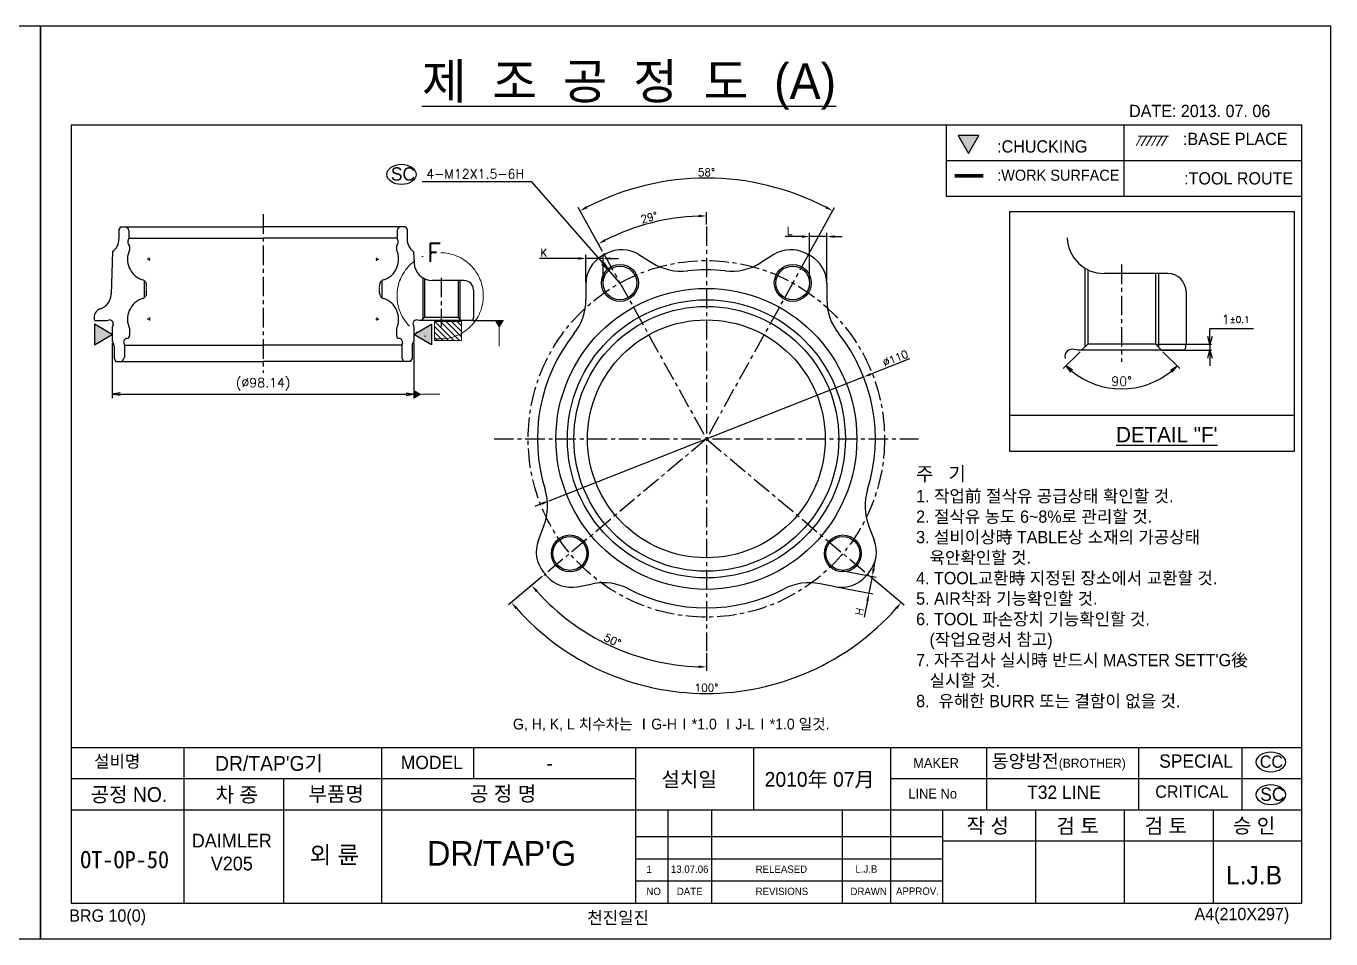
# Model space of a CAD drawing. Header units: millimetres. Extents: x 886 to 3826, y 980 to 1980.
# Drawn here: x 3401 to 3825.7, y 1682.6 to 1979.6 of the extents above; entities that cross this region are included whole.
import ezdxf

# ---------------------------------------------------------------- set-up
doc = ezdxf.new("R2010")
doc.units = ezdxf.units.MM
for name, pattern in [('ACAD_ISO05W100', [33, 24, -3, 0, -3, 0, -3]), ('CENTER', [50.8, 31.75, -6.35, 6.35, -6.35]), ('HIDDEN', [0.375, 0.25, -0.125])]:
    doc.linetypes.add(name, pattern=pattern)
for name, color, linetype, lineweight in [('\\M+3B0A1\\M+3B0F8\\M+3BACE', 5, 'Continuous', 13), ('\\M+3B1E2\\M+3C1D8\\M+3B8E9', 111, 'Continuous', 9), ('DIM', 1, 'Continuous', 13)]:
    doc.layers.add(name, color=color, linetype=linetype, lineweight=lineweight)
doc.layers.add('text', color=53, linetype='Continuous')
doc.styles.add('GHS', font='Gulim.ttf')
doc.styles.add('ROMANS', font='ROMANS.shx', dxfattribs={"height": 3})
doc.styles.get("Standard").update_dxf_attribs({"font": 'txt.shx', "bigfont": 'whgtxt.shx'})
doc.styles.add('STYLE1', font='txt.shx')
doc.dimstyles.new('1\\M+3B9E8', dxfattribs={"dimtxt": 3, "dimasz": 2.5, "dimexe": 1.25, "dimexo": 0.625, "dimgap": 1, "dimtad": 1, "dimtoh": 1, "dimdec": 3, "dimdsep": 46, "dimtxsty": 'ROMANS', "dimblk": 'OPEN', "dimcen": 2.5, "dimadec": 0, "dimazin": 0, "dimtol": 1, "dimtp": 0.03, "dimtm": 0.03, "dimtfac": 0.8, "dimtdec": 3, "dimtmove": 1, "dimatfit": 0, "dimldrblk": 'OPEN', "dimfxl": 0, "dimtolj": 1, "dimarcsym": 0})
doc.dimstyles.new('2\\M+3B9E8', dxfattribs={"dimtxt": 3, "dimasz": 2.5, "dimexe": 1.25, "dimexo": 0.625, "dimgap": 1, "dimtad": 1, "dimtoh": 1, "dimlfac": 0.5, "dimdsep": 46, "dimtxsty": 'ROMANS', "dimblk": 'OPEN', "dimcen": 0, "dimadec": 0, "dimazin": 0, "dimtol": 1, "dimtp": 0.03, "dimtm": 0.03, "dimtfac": 0.8, "dimtmove": 0, "dimatfit": 3, "dimldrblk": 'OPEN', "dimfxl": 0, "dimarcsym": 0})
doc.dimstyles.new('\\M+3BFDC\\M+3B7FB-2', dxfattribs={"dimtxt": 2.5, "dimasz": 2.5, "dimexe": 0.5, "dimexo": 0, "dimgap": 1.5, "dimtad": 1, "dimtoh": 1, "dimdec": 3, "dimlfac": 0.5, "dimdsep": 46, "dimtxsty": 'ROMANS', "dimblk": 'OPEN30', "dimcen": 0, "dimadec": 0, "dimazin": 0, "dimtol": 1, "dimtp": 0.2, "dimtm": 0.2, "dimtfac": 0.7, "dimtdec": 3, "dimtmove": 1, "dimatfit": 3, "dimldrblk": 'OPEN30', "dimfxl": 0, "dimtolj": 1, "dimarcsym": 0})
doc.dimstyles.new('ISO-25', dxfattribs={"dimtxt": 2.5, "dimasz": 2.5, "dimexe": 1.25, "dimexo": 0.625, "dimtad": 1, "dimtxsty": 'Standard', "dimcen": 2.5, "dimadec": 0, "dimazin": 0, "dimtfac": 1, "dimtmove": 0, "dimatfit": 3, "dimfxl": 0, "dimarcsym": 0})

# ---------------------------------------------------------------- blocks, each defined once
blk = doc.blocks.new('_DatumFilled')
at = {"color": 0, "linetype": 'ByBlock'}
blk.add_solid([(0, 0.58), (-1, 0), (0, -0.58)], dxfattribs=at)
blk = doc.blocks.new('_Open')
at = {"color": 0, "linetype": 'ByBlock', "lineweight": -2}
for p, q in [((-1, 0.17), (0, 0)), ((-1, -0.17), (0, 0)), ((0, 0), (-1, 0))]:
    blk.add_line(p, q, dxfattribs=at)
blk = doc.blocks.new('*D23')
at = {"layer": 'Defpoints', "color": 0, "transparency": 16777216}
for p in [(3429.02, 1877.04), (3527.16, 1877.04), (3527.16, 1859.79)]:
    blk.add_point(p, dxfattribs=at)
at = {"layer": 'DIM', "color": 0, "lineweight": -2, "transparency": 16777216}
for p, q in [((3429.02, 1876.41), (3429.02, 1858.54)), ((3527.16, 1876.41), (3527.16, 1858.54)), ((3431.52, 1859.79), (3524.66, 1859.79))]:
    blk.add_line(p, q, dxfattribs=at)
at = {"layer": 'DIM', "color": 0, "lineweight": -2, "transparency": 16777216, "xscale": 2.5, "yscale": 2.5, "zscale": 2.5, "rotation": 180}
blk.add_blockref('_Open', (3429.02, 1859.79), dxfattribs=at)
at = {"layer": 'DIM', "color": 0, "lineweight": -2, "transparency": 16777216, "xscale": 2.5, "yscale": 2.5, "zscale": 2.5}
blk.add_blockref('_Open', (3527.16, 1859.79), dxfattribs=at)
at = {"layer": 'DIM', "color": 0, "transparency": 16777216, "insert": (3478.09, 1863.07), "char_height": 3, "attachment_point": 5, "style": 'ROMANS'}
blk.add_mtext('\\A1;(%%C98.14)', dxfattribs=at)
blk = doc.blocks.new('*D66')
at = {"color": 0, "linetype": 'ByBlock', "lineweight": -2, "transparency": 16777216}
for p, q in [((3580.66, 1903.99), (3568.02, 1903.99)), ((3583.16, 1896.31), (3583.16, 1905.24)), ((3588.76, 1903.99), (3583.16, 1903.99)), ((3588.76, 1896.64), (3588.76, 1905.24)), ((3591.26, 1903.99), (3593.76, 1903.99))]:
    blk.add_line(p, q, dxfattribs=at)
at = {"color": 0, "linetype": 'ByBlock', "transparency": 16777216}
for points in [[(3580.66, 1904.41), (3580.66, 1903.57), (3583.16, 1903.99)], [(3591.26, 1904.41), (3591.26, 1903.57), (3588.76, 1903.99)]]:
    blk.add_solid(points, dxfattribs=at)
at = {"layer": 'Defpoints', "color": 0, "linetype": 'ByBlock', "transparency": 16777216}
for p in [(3588.76, 1903.99), (3583.16, 1895.68), (3588.76, 1896.02)]:
    blk.add_point(p, dxfattribs=at)
at = {"color": 0, "linetype": 'ByBlock', "transparency": 16777216, "insert": (3569.47, 1905.86), "char_height": 2.5, "attachment_point": 5}
blk.add_mtext('K', dxfattribs=at)
blk = doc.blocks.new('*D67')
at = {"color": 0, "linetype": 'ByBlock', "lineweight": -2, "transparency": 16777216}
for p, q in [((3656, 1896.64), (3656, 1912.36)), ((3661.6, 1896.64), (3661.6, 1912.36)), ((3653.5, 1911.11), (3648.08, 1911.11)), ((3661.6, 1911.11), (3656, 1911.11)), ((3664.1, 1911.11), (3666.6, 1911.11))]:
    blk.add_line(p, q, dxfattribs=at)
at = {"color": 0, "linetype": 'ByBlock', "transparency": 16777216}
for points in [[(3653.5, 1911.53), (3653.5, 1910.69), (3656, 1911.11)], [(3664.1, 1911.53), (3664.1, 1910.69), (3661.6, 1911.11)]]:
    blk.add_solid(points, dxfattribs=at)
at = {"layer": 'Defpoints', "color": 0, "linetype": 'ByBlock', "transparency": 16777216}
for p in [(3661.6, 1911.11), (3656, 1896.02), (3661.6, 1896.02)]:
    blk.add_point(p, dxfattribs=at)
at = {"color": 0, "linetype": 'ByBlock', "transparency": 16777216, "insert": (3649.54, 1912.98), "char_height": 2.5, "attachment_point": 5}
blk.add_mtext('L', dxfattribs=at)
blk = doc.blocks.new('*D68')
at = {"color": 0, "linetype": 'ByBlock', "lineweight": -2, "transparency": 16777216}
for p, q in [((3676.85, 1803), (3677.32, 1805.46)), ((3666.37, 1802.49), (3677.6, 1800.31)), ((3665.3, 1797), (3676.53, 1794.82)), ((3676.37, 1800.55), (3675.3, 1795.06)), ((3674.82, 1792.6), (3673.79, 1787.29))]:
    blk.add_line(p, q, dxfattribs=at)
at = {"color": 0, "linetype": 'ByBlock', "transparency": 16777216}
for points in [[(3676.44, 1803.08), (3677.25, 1802.92), (3676.37, 1800.55)], [(3674.41, 1792.68), (3675.23, 1792.52), (3675.3, 1795.06)]]:
    blk.add_solid(points, dxfattribs=at)
at = {"layer": 'Defpoints', "color": 0, "linetype": 'ByBlock', "transparency": 16777216}
for p in [(3665.76, 1802.61), (3664.69, 1797.12), (3675.3, 1795.06)]:
    blk.add_point(p, dxfattribs=at)
at = {"color": 0, "linetype": 'ByBlock', "transparency": 16777216, "insert": (3672.23, 1789.08), "char_height": 2.5, "attachment_point": 5, "rotation": 79}
blk.add_mtext('H', dxfattribs=at)
blk = doc.blocks.new('*D69')
at = {"color": 0, "linetype": 'ByBlock', "lineweight": -2, "transparency": 16777216}
for p, q in [((3622.38, 1915.02), (3622.38, 1919.08)), ((3588.57, 1906.28), (3586.6, 1909.83))]:
    blk.add_line(p, q, dxfattribs=at)
blk.add_arc((3622.38, 1845.29), 72.54, 91.9747, 117.0253, dxfattribs=at)
at = {"color": 0, "linetype": 'ByBlock', "transparency": 16777216}
for points in [[(3619.87, 1918.21), (3619.88, 1917.37), (3622.38, 1917.83)], [(3589.61, 1909.54), (3589.22, 1910.28), (3587.21, 1908.74)]]:
    blk.add_solid(points, dxfattribs=at)
at = {"layer": 'Defpoints', "color": 0, "linetype": 'ByBlock', "transparency": 16777216}
for p in [(3610.2, 1916.8), (3622.38, 1914.39), (3588.88, 1905.73), (3622.38, 1845.29), (3622.38, 1776.19)]:
    blk.add_point(p, dxfattribs=at)
at = {"color": 0, "linetype": 'ByBlock', "transparency": 16777216, "insert": (3603.75, 1917.34), "char_height": 2.5, "attachment_point": 5, "rotation": 14.5}
blk.add_mtext('29°', dxfattribs=at)
blk = doc.blocks.new('*D70')
at = {"color": 0, "linetype": 'ByBlock', "lineweight": -2, "transparency": 16777216}
for p, q in [((3588.57, 1906.28), (3580.64, 1920.58)), ((3656.18, 1906.28), (3664.11, 1920.58))]:
    blk.add_line(p, q, dxfattribs=at)
blk.add_arc((3622.38, 1845.29), 84.83, 62.6886, 117.3114, dxfattribs=at)
at = {"color": 0, "linetype": 'ByBlock', "transparency": 16777216}
for points in [[(3583.65, 1920.3), (3583.26, 1921.03), (3581.25, 1919.49)], [(3661.5, 1921.03), (3661.1, 1920.3), (3663.5, 1919.49)]]:
    blk.add_solid(points, dxfattribs=at)
at = {"layer": 'Defpoints', "color": 0, "linetype": 'ByBlock', "transparency": 16777216}
for p in [(3636.62, 1928.92), (3588.88, 1905.73), (3655.88, 1905.73), (3622.38, 1845.29), (3622.38, 1845.29)]:
    blk.add_point(p, dxfattribs=at)
at = {"color": 0, "linetype": 'ByBlock', "transparency": 16777216, "insert": (3622.38, 1932), "char_height": 2.5, "attachment_point": 5}
blk.add_mtext('58°', dxfattribs=at)
blk = doc.blocks.new('*D71')
at = {"color": 0, "linetype": 'ByBlock', "lineweight": -2, "transparency": 16777216}
for p, q in [((3568.96, 1800.47), (3564.58, 1796.8)), ((3622.38, 1775.56), (3622.38, 1769.85))]:
    blk.add_line(p, q, dxfattribs=at)
blk.add_arc((3622.38, 1845.29), 74.2, 221.9307, 268.0693, dxfattribs=at)
at = {"color": 0, "linetype": 'ByBlock', "transparency": 16777216}
for points in [[(3566.86, 1795.44), (3567.49, 1795.99), (3565.54, 1797.6)], [(3619.88, 1771.56), (3619.87, 1770.72), (3622.38, 1771.1)]]:
    blk.add_solid(points, dxfattribs=at)
at = {"layer": 'Defpoints', "color": 0, "linetype": 'ByBlock', "transparency": 16777216}
for p in [(3622.38, 1914.39), (3622.38, 1845.29), (3569.44, 1800.87), (3581.61, 1783.3), (3622.38, 1776.19)]:
    blk.add_point(p, dxfattribs=at)
at = {"color": 0, "linetype": 'ByBlock', "transparency": 16777216, "insert": (3591.81, 1779.75), "char_height": 2.5, "attachment_point": 5, "rotation": 335}
blk.add_mtext('50°', dxfattribs=at)
blk = doc.blocks.new('*D72')
at = {"color": 0, "linetype": 'ByBlock', "lineweight": -2, "transparency": 16777216}
for p, q in [((3568.96, 1800.47), (3557.96, 1791.24)), ((3675.79, 1800.47), (3686.8, 1791.24))]:
    blk.add_line(p, q, dxfattribs=at)
blk.add_arc((3622.38, 1845.29), 82.84, 221.7291, 318.2709, dxfattribs=at)
at = {"color": 0, "linetype": 'ByBlock', "transparency": 16777216}
for points in [[(3560.24, 1789.88), (3560.87, 1790.42), (3558.92, 1792.04)], [(3683.89, 1790.42), (3684.52, 1789.88), (3685.84, 1792.04)]]:
    blk.add_solid(points, dxfattribs=at)
at = {"layer": 'Defpoints', "color": 0, "linetype": 'ByBlock', "transparency": 16777216}
for p in [(3622.38, 1845.29), (3622.38, 1845.29), (3569.44, 1800.87), (3675.31, 1800.87), (3598.62, 1765.93)]:
    blk.add_point(p, dxfattribs=at)
at = {"color": 0, "linetype": 'ByBlock', "transparency": 16777216, "insert": (3622.38, 1764.32), "char_height": 2.5, "attachment_point": 5}
blk.add_mtext('100°', dxfattribs=at)
blk = doc.blocks.new('*D73')
at = {"color": 0, "linetype": 'ByBlock', "lineweight": -2, "transparency": 16777216}
for p, q in [((3688.47, 1871.31), (3675.88, 1866.35)), ((3571.2, 1825.14), (3673.55, 1865.44)), ((3568.87, 1824.23), (3566.55, 1823.31))]:
    blk.add_line(p, q, dxfattribs=at)
at = {"color": 0, "linetype": 'ByBlock', "transparency": 16777216}
for points in [[(3675.73, 1866.74), (3676.03, 1865.97), (3673.55, 1865.44)], [(3568.72, 1824.62), (3569.03, 1823.84), (3571.2, 1825.14)]]:
    blk.add_solid(points, dxfattribs=at)
at = {"layer": 'Defpoints', "color": 0, "linetype": 'ByBlock', "transparency": 16777216}
for p in [(3673.55, 1865.44), (3571.2, 1825.14)]:
    blk.add_point(p, dxfattribs=at)
at = {"color": 0, "linetype": 'ByBlock', "transparency": 16777216, "insert": (3683.91, 1871.53), "char_height": 2.5, "attachment_point": 5, "rotation": 21.4878}
blk.add_mtext('∅110', dxfattribs=at)
blk = doc.blocks.new('*D74')
at = {"layer": 'Defpoints', "color": 0, "transparency": 16777216}
for p in [(3590.3, 1900.53), (3594.26, 1896.02)]:
    blk.add_point(p, dxfattribs=at)
at = {"layer": 'DIM', "color": 0, "lineweight": -2, "transparency": 16777216}
for p, q in [((3529.92, 1929.01), (3565.35, 1929.01)), ((3565.35, 1929.01), (3588.66, 1902.41)), ((3594.26, 1896.02), (3590.3, 1900.53))]:
    blk.add_line(p, q, dxfattribs=at)
at = {"layer": 'DIM', "color": 0, "lineweight": -2, "transparency": 16777216, "xscale": 2.5, "yscale": 2.5, "zscale": 2.5, "rotation": 311.2238465969901}
blk.add_blockref('_Open', (3590.3, 1900.53), dxfattribs=at)
at = {"layer": 'DIM', "color": 0, "transparency": 16777216, "insert": (3547.14, 1931.51), "char_height": 3, "attachment_point": 5, "style": 'ROMANS'}
blk.add_mtext('\\A1;4-M12X1.5-6H', dxfattribs=at)
blk = doc.blocks.new('*D75')
at = {"layer": 'Defpoints', "color": 0, "transparency": 16777216}
for p in [(3744.53, 1874.1), (3746.53, 1876.1), (3768.53, 1876.1), (3770.53, 1874.1), (3750.91, 1862.41)]:
    blk.add_point(p, dxfattribs=at)
at = {"layer": 'DIM', "color": 0, "lineweight": -2, "transparency": 16777216}
for p, q in [((3744.09, 1873.66), (3738.57, 1868.14)), ((3770.97, 1873.66), (3776.49, 1868.14))]:
    blk.add_line(p, q, dxfattribs=at)
blk.add_arc((3757.53, 1887.1), 25.56, 230.606, 309.394, dxfattribs=at)
at = {"layer": 'DIM', "color": 0, "lineweight": -2, "transparency": 16777216, "xscale": 2.5, "yscale": 2.5, "zscale": 2.5}
for p, rotation in [((3739.46, 1869.03), 137.8029915162976), ((3775.6, 1869.03), 42.19700848370241)]:
    blk.add_blockref('_Open', p, dxfattribs=dict(at, rotation=rotation))
at = {"layer": 'DIM', "color": 0, "transparency": 16777216, "insert": (3757.53, 1864.04), "char_height": 3, "attachment_point": 5, "style": 'ROMANS'}
blk.add_mtext('90°', dxfattribs=at)
blk = doc.blocks.new('_Open30')
at = {"color": 0, "linetype": 'ByBlock', "lineweight": -2}
for p, q in [((-1, 0.27), (0, 0)), ((0, 0), (-1, -0.27)), ((0, 0), (-1, 0))]:
    blk.add_line(p, q, dxfattribs=at)
blk = doc.blocks.new('*D76')
at = {"color": 0, "linetype": 'ByBlock', "lineweight": -2, "transparency": 16777216}
for p, q in [((3786.31, 1878.6), (3786.31, 1881.1)), ((3800.51, 1881.1), (3786.31, 1881.1)), ((3768.53, 1876.1), (3786.81, 1876.1)), ((3770.53, 1874.1), (3786.81, 1874.1)), ((3786.31, 1876.1), (3786.31, 1874.1)), ((3786.31, 1871.6), (3786.31, 1869.1))]:
    blk.add_line(p, q, dxfattribs=at)
at = {"layer": 'Defpoints', "color": 0, "linetype": 'ByBlock', "transparency": 16777216}
for p in [(3768.53, 1876.1), (3770.53, 1874.1), (3786.31, 1874.1)]:
    blk.add_point(p, dxfattribs=at)
at = {"color": 0, "linetype": 'ByBlock', "lineweight": -2, "transparency": 16777216, "xscale": 2.5, "yscale": 2.5, "zscale": 2.5}
for p, rotation in [((3786.31, 1876.1), 270), ((3786.31, 1874.1), 90)]:
    blk.add_blockref('_Open30', p, dxfattribs=dict(at, rotation=rotation))
at = {"color": 0, "linetype": 'ByBlock', "transparency": 16777216, "insert": (3794.66, 1884.1), "char_height": 3, "attachment_point": 5, "style": 'ROMANS'}
blk.add_mtext('\\A1;1{\\H2.100000;±0.1}', dxfattribs=at)
blk = doc.blocks.new('A$C743E1EDA')
for p, q in [((24.59, 123.5), (33.59, 123.5)), ((34.59, 123.23), (34.59, 105.87)), ((21.59, 120.5), (21.59, 110.14)), ((12.17, 104.02), (15.8, 104.14)), ((36.87, 104.07), (41.33, 104.07)), ((42.79, 103.5), (46.89, 103.5)), ((46.89, 103.5), (47.89, 102.92)), ((47.89, 102.92), (47.89, 55)), ((4.09, 101.4), (4.95, 101.9)), ((4.09, 101.4), (4.09, 55)), ((4.09, 99.6), (4.57, 99.02)), ((4.95, 101.9), (8.09, 101.9)), ((5.26, 98.7), (7.75, 98.7)), ((41.9, 100.34), (42.61, 100.15)), ((42.61, 100.15), (46.47, 100.15)), ((47.89, 100.83), (46.92, 100.27)), ((4.09, 8.6), (4.09, 55)), ((47.89, 7.08), (47.89, 55)), ((4.09, 10.4), (4.57, 10.98)), ((4.09, 8.6), (4.95, 8.1)), ((5.26, 11.3), (7.75, 11.3)), ((41.9, 9.66), (42.61, 9.85)), ((42.61, 9.85), (46.47, 9.85)), ((47.89, 9.17), (46.92, 9.73)), ((4.95, 8.1), (8.09, 8.1)), ((12.16, 6), (26.16, 5.51)), ((36.87, 5.93), (41.33, 5.93)), ((42.79, 6.5), (46.89, 6.5)), ((46.89, 6.5), (47.89, 7.08)), ((34.59, 0.27), (34.59, 4.13))]:
    blk.add_line(p, q)
at = {"color": 0, "linetype": 'ByBlock'}
for p, q in [((34.59, 105.87), (34.43, 105.28)), ((35.9, 103.81), (36.87, 104.07)), ((8.72, 98.96), (7.75, 98.7)), ((7.75, 98.7), (7.75, 55)), ((42.61, 100.15), (42.61, 55)), ((21.59, 93.7), (27.15, 93.7)), ((7.75, 11.3), (7.75, 55)), ((42.61, 9.85), (42.61, 55)), ((21.59, 16.3), (27.15, 16.3)), ((8.72, 11.04), (7.75, 11.3)), ((34.59, 4.13), (34.43, 4.72)), ((35.9, 6.19), (36.87, 5.93)), ((33.59, 0), (33.59, 0))]:
    blk.add_line(p, q, dxfattribs=at)
at = {"color": 2, "linetype": 'ByBlock', "ltscale": 0.2}
for p, q in [((10.48, 98.45), (11.55, 98.45)), ((37.19, 98.45), (39.4, 98.45)), ((10.48, 11.55), (11.55, 11.55)), ((37.19, 11.55), (39.4, 11.55))]:
    blk.add_line(p, q, dxfattribs=at)
at = {"color": 1}
for p, q in [((15.13, 92.01), (14.16, 92.01)), ((14.58, 91.72), (14.58, 92.69)), ((33.61, 92.01), (34.58, 92.01)), ((34.16, 91.72), (34.16, 92.69)), ((15.13, 17.99), (14.16, 17.99)), ((14.58, 18.28), (14.58, 17.31)), ((33.61, 17.99), (34.58, 17.99)), ((34.16, 18.28), (34.16, 17.31))]:
    blk.add_line(p, q, dxfattribs=at)
at = {"color": 6, "linetype": 'HIDDEN'}
for p, q in [((25.54, 92.9), (23.2, 92.9)), ((25.54, 17.1), (23.2, 17.1))]:
    blk.add_line(p, q, dxfattribs=at)
at = {"color": 1, "linetype": 'CENTER', "ltscale": 0.2}
blk.add_line((0, 55), (51.64, 55), dxfattribs=at)
for centre, radius, start, end in [((24.59, 120.5), 3, 90, 180), ((33.59, 121.5), 2, 60, 90), ((15.59, 110.14), 6, 272, 0), ((5.26, 99.6), 0.9, 220, 270), ((41.59, 99.18), 1.2, 75, 172.9986), ((46.47, 101.05), 0.9, 270, 300), ((5.26, 10.4), 0.9, 90, 140), ((41.59, 10.82), 1.2, 187.0014, 285), ((46.47, 8.95), 0.9, 60, 90)]:
    blk.add_arc(centre, radius, start, end)
at = {"color": 0, "linetype": 'ByBlock'}
for centre, radius, start, end in [((8.09, 106.9), 5, 270, 324.7758), ((35.59, 104.97), 1.2, 165, 285), ((42.79, 105.65), 2.15, 227.2974, 270), ((9.03, 97.8), 1.2, 48.5904, 105), ((10.48, 99.45), 1, 228.5904, 270), ((14.58, 92.01), 7.12, 17.5721, 115.1975), ((34.16, 92.01), 7.12, 64.8025, 162.4279), ((23.09, 94.7), 1.8, 197.5721, 213.7681), ((25.65, 94.7), 1.8, 326.2319, 342.4279), ((14.58, 17.99), 7.12, 244.8025, 342.4279), ((23.09, 15.3), 1.8, 146.2319, 162.4279), ((25.65, 15.3), 1.8, 17.5721, 33.7681), ((34.16, 17.99), 7.12, 197.5721, 295.1975), ((9.03, 12.2), 1.2, 255, 311.4096), ((10.48, 10.55), 1, 90, 131.4096), ((8.09, 3.1), 5, 35.4505, 90), ((25.98, 0.51), 5, 18.1026, 88), ((35.59, 5.03), 1.2, 75, 195), ((42.79, 4.35), 2.15, 90, 132.7026), ((33.59, 3), 3, 198.1026, 270), ((33.59, 2), 2, 270, 300)]:
    blk.add_arc(centre, radius, start, end, dxfattribs=at)
at = {"color": 2, "linetype": 'ByBlock'}
for centre, start, end in [((39.4, 99.45), 270, 352.9986), ((39.4, 10.55), 7.0014, 90)]:
    blk.add_arc(centre, 1, start, end, dxfattribs=at)
at = {"color": 6, "linetype": 'HIDDEN'}
for centre, start, end in [((23.09, 94.7), 213.7681, 270), ((25.65, 94.7), 270, 326.2319), ((23.09, 15.3), 90, 146.2319), ((25.65, 15.3), 33.7681, 90)]:
    blk.add_arc(centre, 1.8, start, end, dxfattribs=at)

msp = doc.modelspace()

# ---------------------------------------------------------------- hatches: boundary and pattern name
for points in [[(3707.6662, 1938.1947), (3711.0187, 1944.0014), (3704.3136, 1944.0014)], [(3707.6662, 1938.1947), (3711.0187, 1944.0014), (3704.3136, 1944.0014)], [(3429.0152, 1879.2705), (3423.2084, 1882.623), (3423.2084, 1875.9179)], [(3527.1552, 1879.2705), (3532.9619, 1882.623), (3532.9619, 1875.9179)]]:
    msp.add_hatch(color=256).paths.add_polyline_path(points)
at = {"layer": '\\M+3B1E2\\M+3C1D8\\M+3B8E9'}
h = msp.add_hatch(dxfattribs=at)
h.set_pattern_fill('ANSI31', color=256, scale=0.4, style=0)
h.set_pattern_definition([(135, (4416.4861, 889.6986), (0.8980256, 0.8980256), [])])
h.paths.add_polyline_path([(3542.6928, 1877.3303), (3542.6928, 1883.4935), (3533.889, 1883.4935), (3533.889, 1877.3303)])

# ---------------------------------------------------------------- linework, layer by layer
for p, q in [((3816.2424, 1947.3114), (3415.6687, 1947.3114)), ((3816.2424, 1947.3114), (3415.6687, 1947.3114)), ((3816.2424, 1935.7425), (3700.5533, 1935.7425)), ((3816.2424, 1935.7425), (3700.5533, 1935.7425)), ((3816.2424, 1924.1735), (3700.5533, 1924.1735)), ((3746.5301, 1900.3245), (3746.5301, 1876.0997)), ((3772.5301, 1899.0997), (3751.8117, 1899.0997)), ((3768.5301, 1899.0997), (3768.5301, 1876.0997)), ((3530.5852, 1897.3917), (3530.5852, 1884.7802)), ((3541.5852, 1896.7802), (3541.5852, 1884.7802)), ((3778.5301, 1893.0997), (3778.5301, 1876.0997)), ((3529.5852, 1883.7802), (3530.5852, 1884.7802)), ((3542.5852, 1883.7802), (3541.5852, 1884.7802)), ((3777.9942, 1874.0997), (3743.2789, 1874.0997)), ((3744.5301, 1874.0997), (3746.5301, 1876.0997)), ((3770.5301, 1874.0997), (3768.5301, 1876.0997)), ((3721.181, 1853.0326), (3813.7512, 1853.0326)), ((3415.6687, 1744.8554), (3816.2424, 1744.8554)), ((3415.6687, 1744.8554), (3816.2424, 1744.8554)), ((3452.3377, 1744.8554), (3452.3377, 1694.2413)), ((3452.3377, 1744.8554), (3452.3377, 1694.2413)), ((3516.6726, 1744.8554), (3516.6726, 1694.2413)), ((3546.5536, 1744.8554), (3546.5536, 1734.7326)), ((3599.3253, 1744.8554), (3599.3253, 1694.2413)), ((3637.7358, 1744.8554), (3637.7358, 1724.6098)), ((3682.3271, 1744.8554), (3682.3271, 1724.6098)), ((3713.5691, 1744.8554), (3713.5691, 1724.6098)), ((3763.0832, 1744.8554), (3763.0832, 1724.6098)), ((3796.6628, 1744.8554), (3796.6628, 1724.6098)), ((3415.6687, 1734.7326), (3599.3253, 1734.7326)), ((3415.6687, 1734.7326), (3599.3253, 1734.7326)), ((3484.6985, 1734.7326), (3484.6985, 1694.2413)), ((3682.3271, 1734.7326), (3816.2424, 1734.7326)), ((3682.3271, 1734.7326), (3816.2424, 1734.7326)), ((3682.3271, 1734.7326), (3816.2424, 1734.7326)), ((3682.3271, 1734.7326), (3816.2424, 1734.7326)), ((3682.3984, 1734.7326), (3816.2424, 1734.7326)), ((3415.6687, 1724.6098), (3816.2424, 1724.6098)), ((3415.6687, 1724.6098), (3816.2424, 1724.6098)), ((3609.8152, 1724.6098), (3609.8152, 1694.2413)), ((3624.0522, 1724.6098), (3624.0522, 1694.2413)), ((3666.5447, 1724.6098), (3666.5447, 1694.2413)), ((3682.3271, 1724.6098), (3682.3271, 1694.2413)), ((3699.2798, 1724.6098), (3699.2798, 1694.2413)), ((3729.4756, 1724.6098), (3729.4756, 1694.2413)), ((3758.3979, 1724.6098), (3758.3979, 1694.2413)), ((3787.3201, 1724.6098), (3787.3201, 1694.2413)), ((3599.3253, 1715.8617), (3699.2798, 1715.8617)), ((3699.2798, 1714.4869), (3816.2424, 1714.4869)), ((3599.3253, 1708.6549), (3699.2798, 1708.6549)), ((3599.3253, 1701.4481), (3699.2798, 1701.4481))]:
    msp.add_line(p, q)
at = {"color": 1, "linetype": 'CENTER', "ltscale": 0.2}
for p, q in [((3622.3772, 1914.3938), (3622.3772, 1776.1896)), ((3588.8758, 1905.7298), (3622.3772, 1845.2917)), ((3655.8785, 1905.7298), (3622.3772, 1845.2917)), ((3757.5301, 1902.0006), (3757.5301, 1870.3181)), ((3536.0852, 1897.7307), (3536.0852, 1881.8894)), ((3553.275, 1845.2917), (3691.4793, 1845.2917)), ((3622.3772, 1845.2917), (3569.4418, 1800.8737)), ((3622.3772, 1845.2917), (3675.3125, 1800.8737))]:
    msp.add_line(p, q, dxfattribs=at)
at = {"color": 0, "linetype": 'ByBlock'}
for p, q in [((3600.4263, 1905.2542), (3604.7163, 1902.5736)), ((3644.328, 1905.2542), (3640.038, 1902.5736)), ((3583.1582, 1896.0196), (3583.1582, 1890.6237)), ((3661.5961, 1896.0196), (3661.5961, 1890.6237)), ((3536.0852, 1884.7802), (3530.5852, 1884.7802)), ((3541.5852, 1884.7802), (3536.0852, 1884.7802)), ((3743.2789, 1874.0997), (3742.0913, 1874.4179)), ((3757.5301, 1876.0997), (3746.5301, 1876.0997)), ((3768.5301, 1876.0997), (3757.5301, 1876.0997)), ((3567.5838, 1811.9879), (3569.5176, 1817.0254)), ((3677.1705, 1811.9879), (3675.2367, 1817.0254)), ((3580.3956, 1797.1783), (3585.3614, 1798.1435)), ((3664.3587, 1797.1783), (3659.393, 1798.1435))]:
    msp.add_line(p, q, dxfattribs=at)
at = {"color": 4}
for p, q in [((3745.5301, 1900.8751), (3745.5301, 1875.0997)), ((3769.5301, 1899.0997), (3769.5301, 1875.0997)), ((3530.0852, 1897.6668), (3530.0852, 1884.2802)), ((3542.0852, 1896.7802), (3542.0852, 1884.2802))]:
    msp.add_line(p, q, dxfattribs=at)
at = {"color": 1, "linetype": 'ByBlock'}
msp.add_line((3546.3172, 1883.7802), (3556.3976, 1883.7802), dxfattribs=at)
for points in [[(3415.6687, 1947.3114), (3415.6687, 1694.2413), (3816.2424, 1694.2413), (3816.2424, 1947.3114)], [(3415.6687, 1947.3114), (3415.6687, 1694.2413), (3816.2424, 1694.2413), (3816.2424, 1947.3114)], [(3700.5533, 1924.1735), (3700.5533, 1947.3114)], [(3700.5533, 1924.1735), (3700.5533, 1947.3114)], [(3758.3979, 1924.1735), (3758.3979, 1947.3114)], [(3758.3979, 1924.1735), (3758.3979, 1947.3114)]]:
    msp.add_lwpolyline(points)
for points in [[(3707.6662, 1938.1947), (3711.0187, 1944.0014), (3704.3136, 1944.0014)], [(3707.6662, 1938.1947), (3711.0187, 1944.0014), (3704.3136, 1944.0014)], [(3721.181, 1919.2449), (3813.7512, 1919.2449), (3813.7512, 1841.178), (3721.181, 1841.178)], [(3429.0152, 1879.2705), (3423.2084, 1882.623), (3423.2084, 1875.9179)], [(3527.1552, 1879.2705), (3532.9619, 1882.623), (3532.9619, 1875.9179)]]:
    msp.add_lwpolyline(points, close=True)
msp.add_lwpolyline([(3762.6995, 1930.1688, 0, 2.8922, 0), (3767.0379, 1930.1688, 0, 0, 0), (3773.3601, 1930.1808, 0, 0, 0)], format="xyseb")
msp.add_lwpolyline([(3762.6995, 1930.1688, 0, 2.8922, 0), (3767.0379, 1930.1688, 0, 0, 0), (3773.3601, 1930.1808, 0, 0, 0)], format="xyseb")
at = {"color": 1, "linetype": 'CENTER', "ltscale": 0.2}
msp.add_circle((3622.3772, 1845.2917), 58, dxfattribs=at)
at = {"color": 4, "linetype": 'ByBlock'}
for centre in [(3594.2582, 1896.0196), (3650.4961, 1896.0196), (3577.9466, 1808.01), (3666.8077, 1808.01)]:
    msp.add_circle(centre, 6, dxfattribs=at)
at = {"color": 0, "linetype": 'ByBlock'}
for centre, radius in [((3594.2582, 1896.0196), 5.5), ((3650.4961, 1896.0196), 5.5), ((3622.3772, 1845.2917), 48.97), ((3622.3772, 1845.2917), 45.25), ((3622.3772, 1845.2917), 43.1), ((3622.3772, 1845.2917), 43.1), ((3622.3772, 1845.2917), 38.7), ((3577.9466, 1808.01), 5.5), ((3666.8077, 1808.01), 5.5)]:
    msp.add_circle(centre, radius, dxfattribs=at)
for centre, radius, start, end in [((3751.8117, 1911.0997), 12, 182, 270), ((3774.5301, 1876.0997), 4, 330, 0)]:
    msp.add_arc(centre, radius, start, end)
for centre, radius, start, end in [((3593.6582, 1895.6824), 10.5, 119.679935, 180), ((3622.3772, 1845.2917), 68.5, 118.320065, 119.679935), ((3622.3772, 1845.2917), 68.5, 60.320065, 61.679935), ((3651.0961, 1895.6824), 10.5, 0, 60.320065), ((3614.2549, 1917.8384), 18, 238, 276.388202), ((3622.3772, 1845.2917), 55, 83.611798, 96.388202), ((3630.4994, 1917.8384), 18, 263.611798, 302), ((3772.5301, 1893.0997), 6, 0, 90), ((3565.1582, 1890.6237), 18, 321.611798, 0), ((3679.5961, 1890.6237), 18, 180, 218.388202), ((3622.3772, 1845.2917), 55, 141.611798, 197.388202), ((3622.3772, 1845.2917), 55, 342.611798, 38.388202), ((3741.4701, 1872.0997), 2.4, 75, 195), ((3552.7131, 1823.4761), 18, 339, 17.388202), ((3692.0412, 1823.4761), 18, 162.611798, 201), ((3577.5073, 1808.5399), 10.5, 159, 219.320065), ((3667.247, 1808.5399), 10.5, 320.679935, 21), ((3622.3772, 1845.2917), 68.5, 219.320065, 220.679935), ((3622.3772, 1845.2917), 68.5, 319.320065, 320.679935), ((3588.7959, 1780.4743), 18, 62.611798, 101), ((3655.9584, 1780.4743), 18, 79, 117.388202), ((3622.3772, 1845.2917), 55, 242.611798, 297.388202)]:
    msp.add_arc(centre, radius, start, end, dxfattribs=at)
at = {"color": 0, "linetype": 'ByBlock', "ltscale": 0.2}
for centre, start, end in [((3594.8622, 1896.3497), 58, 118.320065), ((3649.8922, 1896.3497), 61.679935, 122), ((3578.3921, 1807.4854), 220.679935, 281), ((3666.3622, 1807.4854), 259, 319.320065)]:
    msp.add_arc(centre, 10.5, start, end, dxfattribs=at)
at = {"color": 1, "lineweight": 30}
msp.add_ellipse((3523.1336, 1931.3366), major_axis=(-4.7602, 0), ratio=0.69006599, dxfattribs=at)
at = {"color": 0, "lineweight": 30}
for centre in [(3806.1156, 1740.1396), (3806.1156, 1729.5095)]:
    msp.add_ellipse(centre, major_axis=(-4.7602, 0), ratio=0.69006599, dxfattribs=at)
at = {"layer": '\\M+3B0A1\\M+3B0F8\\M+3BACE', "const_width": 1.2}
msp.add_lwpolyline([(3703.2022, 1930.9024), (3712.518, 1930.9024)], dxfattribs=at)
msp.add_lwpolyline([(3703.2022, 1930.9024), (3712.518, 1930.9024)], dxfattribs=at)
at = {"layer": '\\M+3B1E2\\M+3C1D8\\M+3B8E9'}
for p, q in [((3762.2242, 1940.6585), (3764.041, 1943.8053)), ((3762.2242, 1940.6585), (3764.041, 1943.8053)), ((3762.9374, 1943.8053), (3772.7805, 1943.8053)), ((3762.9374, 1943.8053), (3772.7805, 1943.8053)), ((3763.8941, 1940.6585), (3765.7109, 1943.8053)), ((3763.8941, 1940.6585), (3765.7109, 1943.8053)), ((3765.5639, 1940.6585), (3767.3807, 1943.8053)), ((3765.5639, 1940.6585), (3767.3807, 1943.8053)), ((3767.2337, 1940.6585), (3769.0505, 1943.8053)), ((3767.2337, 1940.6585), (3769.0505, 1943.8053)), ((3768.9035, 1940.6585), (3770.7203, 1943.8053)), ((3768.9035, 1940.6585), (3770.7203, 1943.8053)), ((3770.5734, 1940.6585), (3772.3902, 1943.8053)), ((3770.5734, 1940.6585), (3772.3902, 1943.8053))]:
    msp.add_line(p, q, dxfattribs=at)
msp.add_lwpolyline([(3542.6928, 1883.4935), (3533.889, 1883.4935), (3533.889, 1877.3303), (3542.6928, 1877.3303)], close=True, dxfattribs=at)
at = {"layer": 'Defpoints'}
for points in [[(2985.6642, 1682.5917), (3405.6642, 1682.5917), (3405.6642, 1979.5917), (2985.6642, 1979.5917)], [(3405.6642, 1682.5917), (3825.6642, 1682.5917), (3825.6642, 1979.5917), (3405.6642, 1979.5917)], [(3405.6642, 1682.5917), (3825.6642, 1682.5917), (3825.6642, 1979.5917), (3405.6642, 1979.5917)]]:
    msp.add_lwpolyline(points, close=True, dxfattribs=at)
at = {"layer": 'DIM'}
for p, q in [((3554.9543, 1881.2802), (3554.9543, 1875.4794)), ((3529.6552, 1859.7851), (3535.5988, 1859.7851))]:
    msp.add_line(p, q, dxfattribs=at)
at = {"layer": 'DIM', "linetype": 'ACAD_ISO05W100'}
msp.add_circle((3535.7308, 1891.8396), 14.0382, dxfattribs=at)

# ---------------------------------------------------------------- block references
at = {"color": 0, "linetype": 'ByBlock', "rotation": 270}
msp.add_blockref('A$C743E1EDA', (3423.0852, 1918.3685), dxfattribs=at)
at = {"layer": 'DIM', "yscale": 2.5, "zscale": 2.5}
for p, xscale, rotation in [((3554.9543, 1883.7802), -2.5, 270), ((3527.1552, 1859.7851), 2.5, 180)]:
    msp.add_blockref('_DatumFilled', p, dxfattribs=dict(at, xscale=xscale, rotation=rotation))

# ---------------------------------------------------------------- texts
at = {"style": 'GHS'}
for s, insert, char_height, width, attachment_point in [('{\\L제  조  공  정  도  (A)}', (3529.8015, 1967.4566), 11.568915, 251.89224, 1), ('{\\L제  조  공  정  도  (A)}', (3529.8015, 1967.4566), 11.568915, 251.89224, 1), ('DATE: 2013. 07. 06', (3759.9679, 1953.9837), 4, 58.3546, 1), (':CHUCKING ', (3717.0332, 1942.4402), 4, 30.545479, 1), (':CHUCKING ', (3717.0332, 1942.4402), 4, 30.545479, 1), (':BASE PLACE', (3777.5207, 1944.8957), 4, 49.646599, 1), (':BASE PLACE', (3777.5207, 1944.8957), 4, 49.646599, 1), (':WORK SURFACE', (3717.0585, 1932.8833), 3.6, 52.029352, 1), (':WORK SURFACE', (3717.0585, 1932.8833), 3.6, 52.029352, 1), (':TOOL ROUTE', (3777.8987, 1932.0657), 4, 35.749057, 1), (':TOOL ROUTE', (3777.8987, 1932.0657), 4, 35.749057, 1), ('설비명', (3423.0786, 1742.3588), 4, 21.60072, 1), ('설비명', (3423.0786, 1742.3588), 4, 21.60072, 1), ("DR/TAP'G기 ", (3462.4762, 1742.089), 4.8, 67.9826, 1), ('MODEL', (3522.915, 1742.1742), 4.33834, 17.841653, 1), ('MAKER', (3689.6886, 1741.43), 3.2, 18.860868, 1), ('SPECIAL', (3769.7666, 1742.6288), 4.33834, 18.86088, 1), ('CC', (3802.5275, 1742.2595), 4, 18.86088, 1), ('설치일', (3607.7456, 1736.8925), 4.8, 40.98192, 1), ('2010年 07月', (3641.3581, 1736.8925), 4.8, 40.9819, 1), ('공 정 명', (3545.433, 1732.2206), 4.8, 58.30136, 1), ('공정 NO.', (3421.9383, 1731.9725), 4.8, 30.43032, 1), ('공정 NO.', (3421.9383, 1731.9725), 4.8, 30.43032, 1), ('차 종', (3462.6375, 1731.9146), 4.8, 15.40648, 1), ('차 종', (3462.6375, 1731.9146), 4.8, 15.40648, 1), ('부품명', (3492.852, 1732.1531), 4.8, 18.5448, 1), ('LINE No', (3688.1339, 1731.4515), 3.2, 23.92952, 1), ('CRITICAL', (3768.5021, 1732.506), 4, 18.86088, 1), ('SC', (3802.6624, 1731.8231), 4.33834, 18.86088, 1), ('작 성', (3707.0835, 1721.8088), 4.8, 22.93208, 1), ('검 토', (3736.3459, 1721.7514), 4.8, 22.93208, 1), ('검 토', (3765.0296, 1721.7639), 4.8, 22.93208, 1), ('승 인', (3793.7499, 1721.8357), 4.8, 22.93208, 1), ('DAIMLER\\PV205', (3467.9075, 1710.8053), 4.48, 35.920512, 5), ("DR/TAP'G", (3531.5002, 1714.4202), 8, 58.3014, 1), ('{\\fGulimChe|b0|i0|c129|p49;OT-OP-50}', (3433.0247, 1708.3482), 5.6, 23.7862, 5), ('1', (3602.8648, 1706.4577), 2.4, 21.5584, 1), ('13.07.06', (3610.8363, 1706.4577), 2.4, 21.5584, 1), ('RELEASED', (3638.4207, 1706.4577), 2.4, 21.5584, 1), ('L.J.B', (3670.8823, 1706.5376), 2.4, 21.5584, 1), ('{\\fﾹ\uffd9ￅ\uffc1ￃﾼ|b0|i0|c129|p17;L.J.B}', (3791.4774, 1706.3476), 6, 22.9321, 1), ('NO', (3602.8648, 1699.2509), 2.4, 21.5584, 1), ('DATE', (3612.7532, 1699.2509), 2.4, 21.5584, 1), ('REVISIONS', (3638.4207, 1699.2509), 2.4, 21.5584, 1), ('DRAWN', (3669.2717, 1699.2509), 2.4, 21.5584, 1), ('APPROV.', (3684.1148, 1699.3308), 2.4, 21.5584, 1), ('BRG 10(0)', (3414.9838, 1692.1757), 4, 35.601134, 1), ('BRG 10(0)', (3414.9838, 1692.1757), 4, 35.601134, 1), ('천진일진', (3583.6082, 1691.4621), 4, 160.358, 1), ('A4(210X297)', (3781.2723, 1692.6848), 4, 34.190676, 1)]:
    msp.add_mtext(s, dxfattribs=dict(at, insert=insert, char_height=char_height, width=width, attachment_point=attachment_point))
at = {"color": 1, "insert": (3519.6805, 1933.6502), "char_height": 4.33834, "width": 18.86088, "attachment_point": 1, "style": 'GHS'}
msp.add_mtext('SC', dxfattribs=at)
at = {"attachment_point": 1}
for s, insert, char_height, width in [('{\\fﾱﾼﾸﾲ|b0|i0|c129|p50;\\LDETAIL "F\'}', (3755.7549, 1849.1889), 5, 61.0416), ('{\\fGulim|b0|i0|c129|p50;동양방전\\H0.6915x;(BROTHER)}', (3715.3087, 1742.6082), 4.338343, 66.1326), ('{\\fﾱﾼﾸﾲ|b0|i0|c129|p50;-}', (3570.2881, 1742.1742), 4.8, 46.492), ('{\\fGulim|b0|i0|c129|p50;T32 LINE}', (3726.7954, 1732.4854), 4.338343, 66.1326)]:
    msp.add_mtext(s, dxfattribs=dict(at, insert=insert, char_height=char_height, width=width))
at = {"lineweight": 9, "insert": (3493.2619, 1712.7253), "char_height": 5.6, "width": 46.099433, "attachment_point": 1, "style": 'GHS'}
msp.add_mtext('외 륜', dxfattribs=at)
at = {"layer": 'DIM', "insert": (3531.4071, 1908.9327), "char_height": 6, "width": 9.53, "attachment_point": 1}
msp.add_mtext('{\\Fromans.shx;F}', dxfattribs=at)
at = {"layer": 'DIM', "insert": (3690.6557, 1836.1716), "char_height": 4.5, "width": 172.6501, "attachment_point": 1, "style": 'STYLE1'}
msp.add_mtext("{\\fHYGothic-Medium|b0|i0|c129|p18;주   기\\P\\H0.8889x;1. 작업前 절삭유 공급상태 확인할 것.\\P2. 절삭유 농도 6~8%로 관리할 것.\\P3. 설비이상時 TABLE상 소재의 가공상태 \\P   육안확인할 것.\\P4. TOOL교환時 지정된 장소에서 교환할 것.\\P5. AIR착좌 기능확인할 것.\\P6. TOOL 파손장치 기능확인할 것.\\P   (작업요령서 참고)\\P7. 자주검사 실시時 반드시 MASTER SETT'G後 \\P   실시할 것.\\P8.  유해한 BURR 또는 결함이 없을 것.}", dxfattribs=at)
at = {"layer": 'text', "insert": (3559.4313, 1754.236), "char_height": 3.5, "width": 128.818212, "attachment_point": 1, "style": 'STYLE1'}
msp.add_mtext('{\\fGulim|b0|i0|c129|p50;G, H, K, L 치수차는 \\fGulim|b0|i0|c129|p48;ⅠG-HⅠ\\fUniversalMath1 BT|b0|i0|c2|p18;*\\fGulim|b0|i0|c129|p50;1.0 \\fGulim|b0|i0|c129|p48;ⅠJ-LⅠ\\fUniversalMath1 BT|b0|i0|c2|p18;*\\fGulim|b0|i0|c129|p50;1.0 일것.}', dxfattribs=at)

# ---------------------------------------------------------------- dimensions: what is measured, and where the dimension line sits
at = {"color": 1, "linetype": 'ByBlock'}
for base, line1, line2, picture, middle in [((3636.6219, 1928.9196), ((3655.8785, 1905.7298), (3622.3772, 1845.2917)), ((3588.8758, 1905.7298), (3622.3772, 1845.2917)), '*D70', (3622.3772, 1931.9991)), ((3610.1965, 1916.8022), ((3622.3772, 1914.3938), (3622.3772, 1776.1896)), ((3588.8758, 1905.7298), (3622.3772, 1845.2917)), '*D69', (3603.745, 1917.3368)), ((3581.6061, 1783.3024), ((3622.3772, 1914.3938), (3622.3772, 1776.1896)), ((3622.3772, 1845.2917), (3569.4418, 1800.8737)), '*D71', (3591.8133, 1779.7472)), ((3598.6179, 1765.9301), ((3622.3772, 1845.2917), (3675.3125, 1800.8737)), ((3622.3772, 1845.2917), (3569.4418, 1800.8737)), '*D72', (3622.3772, 1764.3249))]:
    dim = msp.add_angular_dim_2l(base=base, line1=line1, line2=line2, dimstyle='ISO-25', dxfattribs=at)
    dim.commit()
    dim.dimension.update_dxf_attribs({"geometry": picture, "text_midpoint": middle})
for base, p1, p2, text, picture, middle in [((3661.5961, 1911.1099), (3655.9961, 1896.0196), (3661.5961, 1896.0196), 'L', '*D67', (3649.5378, 1911.1099)), ((3588.7582, 1903.9894), (3583.1582, 1895.6824), (3588.7582, 1896.0196), 'K', '*D66', (3569.4746, 1903.9894))]:
    dim = msp.add_linear_dim(base=base, p1=p1, p2=p2, text=text, dimstyle='ISO-25', dxfattribs=at)
    dim.commit()
    dim.dimension.update_dxf_attribs({"geometry": picture, "text_midpoint": middle, "dimtype": 160})
dim = msp.add_linear_dim(base=(3786.3084, 1874.0997), p1=(3768.5301, 1876.0997), p2=(3770.5301, 1874.0997), angle=90, dimstyle='\\M+3BFDC\\M+3B7FB-2', override={"dimtp": 0.1, "dimtm": 0.1}, dxfattribs=at)
dim.commit()
dim.dimension.update_dxf_attribs({"geometry": '*D76', "text_midpoint": (3786.3084, 1881.0997), "dimtype": 160})
dim = msp.add_diameter_dim_2p(p1=(3571.1999, 1825.145), p2=(3673.5544, 1865.4384), dimstyle='ISO-25', dxfattribs=at)
dim.commit()
dim.dimension.update_dxf_attribs({"geometry": '*D73', "text_midpoint": (3684.5951, 1869.7847), "dimtype": 163})
dim = msp.add_linear_dim(base=(3675.3006, 1795.0569), p1=(3665.7583, 1802.6111), p2=(3664.6908, 1797.1193), angle=259, text='H', dimstyle='ISO-25', dxfattribs=at)
dim.commit()
dim.dimension.update_dxf_attribs({"geometry": '*D68', "text_midpoint": (3674.0683, 1788.7172), "dimtype": 161})
at = {"layer": 'DIM', "color": 1}
dim = msp.add_radius_dim(center=(3594.2582, 1896.0196), mpoint=(3590.3042, 1900.5325), text='4-M12X1.5-6H', dimstyle='1\\M+3B9E8', dxfattribs=at)
dim.commit()
dim.dimension.update_dxf_attribs({"geometry": '*D74', "text_midpoint": (3565.3499, 1929.0136), "dimtype": 164})
dim = msp.add_linear_dim(base=(3527.1552, 1859.7851), p1=(3429.0152, 1877.0383), p2=(3527.1552, 1877.0383), dimstyle='1\\M+3B9E8', override={"dimgap": 1, "dimpost": '(%%C<>)', "dimtol": 0, "dimlim": 0}, dxfattribs=at)
dim.commit()
dim.dimension.update_dxf_attribs({"geometry": '*D23', "text_midpoint": (3478.0852, 1859.7851), "dimtype": 160})
dim = msp.add_angular_dim_2l(base=(3750.9144, 1862.4093), line1=((3770.5301, 1874.0997), (3768.5301, 1876.0997)), line2=((3744.5301, 1874.0997), (3746.5301, 1876.0997)), dimstyle='2\\M+3B9E8', override={"dimgap": 1, "dimtol": 0, "dimlim": 0}, dxfattribs=at)
dim.commit()
dim.dimension.update_dxf_attribs({"geometry": '*D75', "text_midpoint": (3757.5301, 1864.0383)})

doc.saveas('drawing.dxf')
